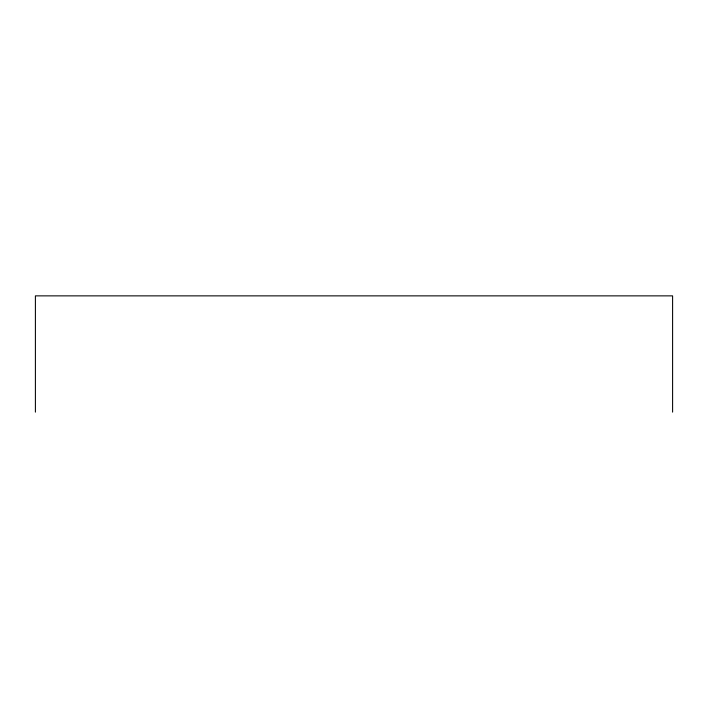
<?xml version="1.0" encoding="UTF-8"?>
<svg xmlns="http://www.w3.org/2000/svg" width="708" height="708" viewBox="0 0 708 708"><rect width="100%" height="100%" fill="white"/><g stroke="black" fill="none" stroke-linecap="round" stroke-linejoin="round"><path stroke-width="1.06" d="M672.6 412.136L672.6 295.864L35.4 295.864L35.4 412.136"/></g></svg>
